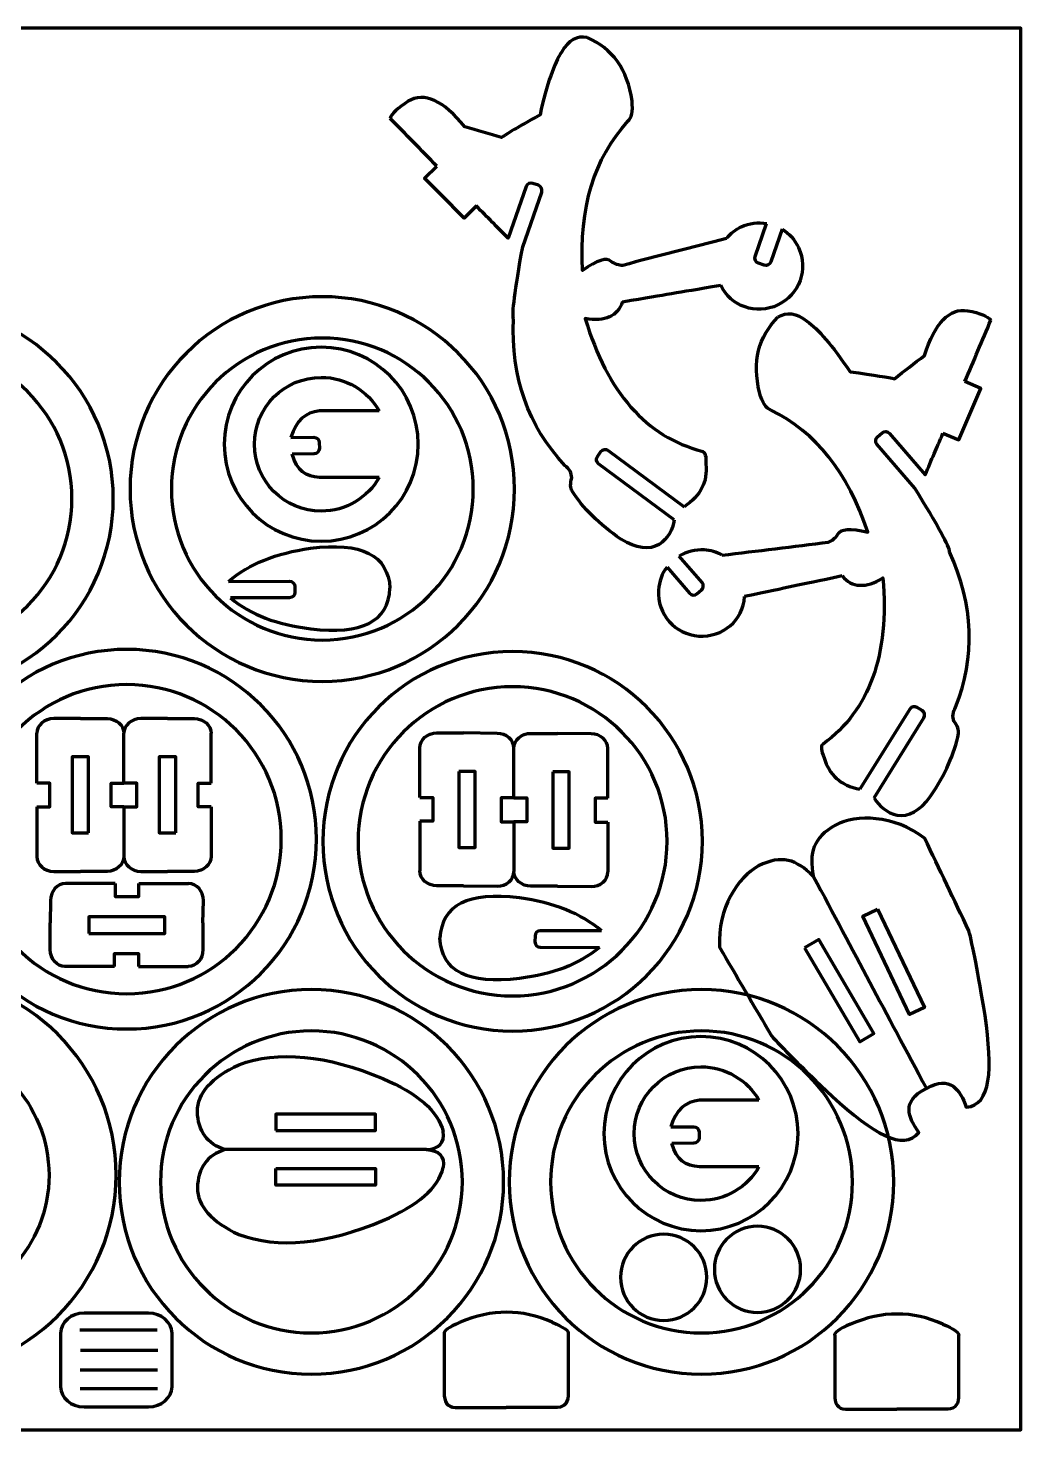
# Model space of a CAD drawing. Header units: inches. Extents: x -305 to 305, y -229 to 267.
# Drawn here: x -46.1 to 304.8, y -228.6 to 266.7 of the extents above; entities that cross this region are included whole.
import ezdxf

# ---------------------------------------------------------------- set-up
doc = ezdxf.new("R2010")
doc.units = ezdxf.units.IN
doc.header["$MEASUREMENT"] = 0
doc.layers.add('Layer 1', color=1, linetype='Continuous')

msp = doc.modelspace()

# ---------------------------------------------------------------- linework, layer by layer
at = {"lineweight": 70}
msp.add_lwpolyline([(-304.8, -228.6), (304.8, -228.6), (304.8, 266.7), (-304.8, 266.7), (-304.8, -228.6)], close=True, dxfattribs=at)
at = {"layer": 'Layer 1', "lineweight": 70}
for points in [[(151.5, 263.31), (147.89, 264.1), (144.89, 262.41), (142.49, 258.26)], [(98.36, 217.94), (92.93, 223.45), (87.3, 229.25), (81.87, 234.76)], [(163.97, 170), (181.15, 172.9), (181.55, 172.97), (198.73, 175.86)], [(218.93, 164.5), (222, 166.55), (225.41, 166.09), (229.16, 163.1)], [(285.01, 141.8), (288.04, 148.92), (291.15, 156.38), (294.18, 163.5)], [(241.59, 73.13), (224.54, 69.51), (224.15, 69.43), (207.11, 65.81)], [(-43.01, -0.03), (-43.01, 5.82), (-43.01, 11.67), (-43.01, 17.52)], [(-12.22, -0.03), (-12.22, 5.82), (-12.22, 11.67), (-12.22, 17.52)], [(18.57, -0.03), (18.57, 5.82), (18.57, 11.67), (18.57, 17.52)], [(92.4, -13.56), (92.4, -19.41), (92.4, -25.26), (92.4, -31.11)], [(125.63, -13.7), (125.63, -19.55), (125.63, -25.4), (125.63, -31.25)], [(158.85, -13.85), (158.85, -19.69), (158.85, -25.54), (158.85, -31.39)], [(-6.93, -35.58), (-1.08, -35.58), (4.76, -35.58), (10.61, -35.58)], [(-7.07, -64.87), (-1.22, -64.87), (4.62, -64.87), (10.47, -64.87)], [(94.66, -129.55), (99.17, -129.31), (101.17, -127.19), (100.65, -123.18)], [(94.66, -129.55), (99.17, -129.79), (101.17, -131.92), (100.65, -135.92)], [(139.17, -190.56), (128.55, -185.82), (117.7, -185.82), (106.62, -190.56)], [(277.15, -191.2), (266.54, -186.45), (255.69, -186.45), (244.6, -191.2)], [(106.62, -190.56), (102.5, -192.31), (100.63, -193.68), (101, -194.68)], [(139.17, -190.56), (143.29, -192.31), (145.16, -193.68), (144.78, -194.68)], [(244.6, -191.2), (240.48, -192.94), (238.61, -194.32), (238.99, -195.32)], [(277.15, -191.2), (281.27, -192.94), (283.14, -194.32), (282.77, -195.32)], [(-0.46, -193.4), (-0.46, -193.4), (-27.79, -193.4), (-27.79, -193.4)], [(101, -194.68), (101, -194.68), (101, -215.28), (101, -215.28)], [(144.78, -194.68), (144.78, -194.68), (144.78, -215.28), (144.78, -215.28)], [(238.99, -195.32), (238.99, -195.32), (238.99, -215.91), (238.99, -215.91)], [(282.77, -195.32), (282.77, -195.32), (282.77, -215.91), (282.77, -215.91)], [(-0.27, -200.51), (-0.27, -200.51), (-27.6, -200.51), (-27.6, -200.51)], [(-0.36, -207.53), (-0.36, -207.53), (-27.7, -207.53), (-27.7, -207.53)], [(-0.36, -214.09), (-0.36, -214.09), (-27.7, -214.09), (-27.7, -214.09)], [(101, -215.28), (100.84, -218.74), (102.12, -220.51), (104.84, -220.61)], [(144.78, -215.28), (144.94, -218.74), (143.66, -220.51), (140.95, -220.61)], [(238.99, -215.91), (238.83, -219.37), (240.11, -221.15), (242.82, -221.25)], [(282.77, -215.91), (282.93, -219.37), (281.65, -221.15), (278.93, -221.25)], [(104.84, -220.61), (104.84, -220.61), (122.89, -220.61), (122.89, -220.61)], [(140.95, -220.61), (140.95, -220.61), (122.89, -220.61), (122.89, -220.61)], [(242.82, -221.25), (242.82, -221.25), (260.88, -221.25), (260.88, -221.25)], [(278.93, -221.25), (278.93, -221.25), (260.88, -221.25), (260.88, -221.25)]]:
    msp.add_open_spline(points, degree=3, dxfattribs=at)
for points, knots in [([(200.73, 192.39), (188.76, 189.26), (176, 186), (164.04, 182.86), (164.04, 182.86), (162.72, 182.79), (161.37, 183.26), (159.97, 184.26), (159.97, 184.26), (158.43, 185.77), (155.06, 184.71), (149.88, 181.07), (149.88, 181.07), (148.6, 203.04), (153.93, 220.61), (165.88, 233.77), (165.88, 233.77), (167.21, 234.84), (167.7, 237.24), (167.36, 240.98), (167.36, 240.98), (165.73, 252.07), (160.45, 259.52), (151.5, 263.31)], [0, 0, 0, 0, 0.166667, 0.166667, 0.166667, 0.166667, 0.333333, 0.333333, 0.333333, 0.333333, 0.5, 0.5, 0.5, 0.5, 0.666667, 0.666667, 0.666667, 0.666667, 0.833333, 0.833333, 0.833333, 0.833333, 1, 1, 1, 1]), ([(142.49, 258.26), (139.86, 254.4), (137.3, 247), (134.83, 236.05), (134.83, 236.05), (127.18, 231.77), (122.65, 229.09), (121.23, 228.01), (121.23, 228.01), (116.92, 229.26), (112.61, 230.51), (108.3, 231.76), (108.3, 231.76), (100.62, 241.15), (93.92, 244.18), (88.22, 240.84), (88.22, 240.84), (84.53, 238.49), (82.41, 236.46), (81.87, 234.76)], [0, 0, 0, 0, 0.2, 0.2, 0.2, 0.2, 0.4, 0.4, 0.4, 0.4, 0.6, 0.6, 0.6, 0.6, 0.8, 0.8, 0.8, 0.8, 1, 1, 1, 1]), ([(99.74, 207.89), (99.74, 207.89), (94.03, 213.65), (94.03, 213.65), (94.03, 213.65), (94.03, 213.65), (98.36, 217.94), (98.36, 217.94)], [0, 0, 0, 0, 0.5, 0.5, 0.5, 0.5, 1, 1, 1, 1]), ([(125.49, 163.94), (124.86, 165.59), (125.93, 174.07), (128.7, 189.37), (128.7, 189.37), (128.7, 189.37), (135.43, 208.76), (135.43, 208.76), (135.43, 208.76), (135.76, 209.73), (135.25, 210.8), (134.28, 211.13), (134.28, 211.13), (134.28, 211.13), (132.28, 211.83), (132.28, 211.83), (132.28, 211.83), (131.31, 212.16), (130.24, 211.64), (129.91, 210.67), (129.91, 210.67), (129.91, 210.67), (123.58, 192.42), (123.58, 192.42), (123.58, 192.42), (119.21, 196.86), (116.63, 199.47), (112.31, 203.83)], [0, 0, 0, 0, 0.142857, 0.142857, 0.142857, 0.142857, 0.285714, 0.285714, 0.285714, 0.285714, 0.428571, 0.428571, 0.428571, 0.428571, 0.571429, 0.571429, 0.571429, 0.571429, 0.714286, 0.714286, 0.714286, 0.714286, 0.857143, 0.857143, 0.857143, 0.857143, 1, 1, 1, 1]), ([(112.33, 203.84), (112.33, 203.84), (108, 199.55), (108, 199.55), (108, 199.55), (108, 199.55), (99.74, 207.89), (99.74, 207.89)], [0, 0, 0, 0, 0.5, 0.5, 0.5, 0.5, 1, 1, 1, 1]), ([(200.82, 192.51), (202.17, 194.13), (203.88, 195.49), (205.9, 196.44), (205.9, 196.44), (208.76, 197.78), (212.01, 198.13), (214.91, 197.68)], [0, 0, 0, 0, 0.5, 0.5, 0.5, 0.5, 1, 1, 1, 1]), ([(220.38, 195.62), (222.9, 194.12), (224.81, 192.03), (226.17, 189.12), (226.17, 189.12), (229.75, 181.51), (226.47, 172.43), (218.85, 168.85), (218.85, 168.85), (211.23, 165.28), (202.31, 168.25), (198.73, 175.86)], [0, 0, 0, 0, 0.333333, 0.333333, 0.333333, 0.333333, 0.666667, 0.666667, 0.666667, 0.666667, 1, 1, 1, 1]), ([(220.38, 195.62), (220.38, 195.62), (216.38, 184.09), (216.38, 184.09), (216.38, 184.09), (216.05, 183.12), (214.98, 182.6), (214.01, 182.94), (214.01, 182.94), (214.01, 182.94), (212.01, 183.63), (212.01, 183.63), (212.01, 183.63), (211.04, 183.97), (210.53, 185.04), (210.86, 186.01), (210.86, 186.01), (210.86, 186.01), (214.91, 197.68), (214.91, 197.68)], [0, 0, 0, 0, 0.2, 0.2, 0.2, 0.2, 0.4, 0.4, 0.4, 0.4, 0.6, 0.6, 0.6, 0.6, 0.8, 0.8, 0.8, 0.8, 1, 1, 1, 1]), ([(57.88, 171.77), (95.4, 171.77), (125.83, 141.34), (125.83, 103.82), (125.83, 103.82), (125.83, 66.31), (95.4, 35.88), (57.88, 35.88), (57.88, 35.88), (20.36, 35.88), (-10.06, 66.31), (-10.06, 103.82), (-10.06, 103.82), (-10.06, 141.34), (20.36, 171.77), (57.88, 171.77)], [0, 0, 0, 0, 0.25, 0.25, 0.25, 0.25, 0.5, 0.5, 0.5, 0.5, 0.75, 0.75, 0.75, 0.75, 1, 1, 1, 1]), ([(163.97, 170), (162.19, 164.83), (157.82, 162.84), (150.84, 164.05), (150.84, 164.05), (158.62, 137.92), (172.36, 122.31), (192.06, 117.22), (192.06, 117.22), (193.18, 116.89), (193.63, 115.34), (193.41, 112.58), (193.41, 112.58), (194.16, 106.4), (191.62, 101.4), (185.8, 97.59)], [0, 0, 0, 0, 0.25, 0.25, 0.25, 0.25, 0.5, 0.5, 0.5, 0.5, 0.75, 0.75, 0.75, 0.75, 1, 1, 1, 1]), ([(-83.92, 168.35), (-46.4, 168.35), (-15.98, 137.92), (-15.98, 100.41), (-15.98, 100.41), (-15.98, 62.89), (-46.4, 32.46), (-83.92, 32.46), (-83.92, 32.46), (-121.44, 32.46), (-151.87, 62.89), (-151.87, 100.41), (-151.87, 100.41), (-151.87, 137.92), (-121.44, 168.35), (-83.92, 168.35)], [0, 0, 0, 0, 0.25, 0.25, 0.25, 0.25, 0.5, 0.5, 0.5, 0.5, 0.75, 0.75, 0.75, 0.75, 1, 1, 1, 1]), ([(182.23, 92.96), (181.74, 89.28), (179.97, 86.39), (176.92, 84.27), (176.92, 84.27), (173.45, 82.12), (168.96, 82.73), (163.44, 86.11), (163.44, 86.11), (155.8, 91.38), (150.04, 97.05), (146.15, 103.12), (146.15, 103.12), (145.53, 104.14), (145.49, 105.7), (146.02, 107.81), (146.02, 107.81), (146.04, 109.44), (145.26, 110.9), (143.65, 112.18), (143.65, 112.18), (130.59, 126.05), (124.54, 143.31), (125.49, 163.94)], [0, 0, 0, 0, 0.166667, 0.166667, 0.166667, 0.166667, 0.333333, 0.333333, 0.333333, 0.333333, 0.5, 0.5, 0.5, 0.5, 0.666667, 0.666667, 0.666667, 0.666667, 0.833333, 0.833333, 0.833333, 0.833333, 1, 1, 1, 1]), ([(199.18, 80.46), (211.46, 81.93), (224.52, 83.58), (236.81, 85.06), (236.81, 85.06), (238.05, 85.48), (239.14, 86.41), (240.08, 87.85), (240.08, 87.85), (240.95, 89.83), (244.47, 90.08), (250.63, 88.59), (250.63, 88.59), (243.76, 109.5), (232.35, 123.88), (216.4, 131.74), (216.4, 131.74), (214.77, 132.25), (213.43, 134.3), (212.38, 137.9), (212.38, 137.9), (209.82, 148.81), (212, 157.68), (218.93, 164.5)], [0, 0, 0, 0, 0.166667, 0.166667, 0.166667, 0.166667, 0.333333, 0.333333, 0.333333, 0.333333, 0.5, 0.5, 0.5, 0.5, 0.666667, 0.666667, 0.666667, 0.666667, 0.833333, 0.833333, 0.833333, 0.833333, 1, 1, 1, 1]), ([(229.16, 163.1), (233.03, 160.48), (238.13, 154.53), (244.45, 145.26), (244.45, 145.26), (253.13, 144.08), (258.33, 143.25), (260.05, 142.77), (260.05, 142.77), (263.6, 145.52), (267.15, 148.26), (270.7, 151.01), (270.7, 151.01), (274.39, 162.56), (279.51, 167.84), (286.04, 166.83), (286.04, 166.83), (290.34, 166), (293.05, 164.89), (294.18, 163.5)], [0, 0, 0, 0, 0.2, 0.2, 0.2, 0.2, 0.4, 0.4, 0.4, 0.4, 0.6, 0.6, 0.6, 0.6, 0.8, 0.8, 0.8, 0.8, 1, 1, 1, 1]), ([(-83.92, 153.75), (-54.47, 153.75), (-30.58, 129.86), (-30.58, 100.41), (-30.58, 100.41), (-30.58, 70.95), (-54.47, 47.07), (-83.92, 47.07), (-83.92, 47.07), (-113.38, 47.07), (-137.26, 70.95), (-137.26, 100.41), (-137.26, 100.41), (-137.26, 129.86), (-113.38, 153.75), (-83.92, 153.75)], [0, 0, 0, 0, 0.25, 0.25, 0.25, 0.25, 0.5, 0.5, 0.5, 0.5, 0.75, 0.75, 0.75, 0.75, 1, 1, 1, 1]), ([(57.88, 157.16), (87.34, 157.16), (111.22, 133.28), (111.22, 103.82), (111.22, 103.82), (111.22, 74.37), (87.34, 50.48), (57.88, 50.48), (57.88, 50.48), (28.43, 50.48), (4.54, 74.37), (4.54, 103.82), (4.54, 103.82), (4.54, 133.28), (28.43, 157.16), (57.88, 157.16)], [0, 0, 0, 0, 0.25, 0.25, 0.25, 0.25, 0.5, 0.5, 0.5, 0.5, 0.75, 0.75, 0.75, 0.75, 1, 1, 1, 1]), ([(57.51, 153.95), (76.44, 153.95), (91.8, 138.59), (91.8, 119.66), (91.8, 119.66), (91.8, 100.72), (76.44, 85.37), (57.51, 85.37), (57.51, 85.37), (38.57, 85.37), (23.22, 100.72), (23.22, 119.66), (23.22, 119.66), (23.22, 138.59), (38.57, 153.95), (57.51, 153.95)], [0, 0, 0, 0, 0.25, 0.25, 0.25, 0.25, 0.5, 0.5, 0.5, 0.5, 0.75, 0.75, 0.75, 0.75, 1, 1, 1, 1]), ([(78, 107.9), (73.92, 100.81), (66.27, 96.03), (57.51, 96.03), (57.51, 96.03), (44.46, 96.03), (33.89, 106.61), (33.89, 119.66), (33.89, 119.66), (33.89, 132.7), (44.46, 143.28), (57.51, 143.28), (57.51, 143.28), (66.27, 143.28), (73.92, 138.5), (78, 131.41)], [0, 0, 0, 0, 0.25, 0.25, 0.25, 0.25, 0.5, 0.5, 0.5, 0.5, 0.75, 0.75, 0.75, 0.75, 1, 1, 1, 1]), ([(287.42, 131.94), (287.42, 131.94), (290.62, 139.4), (290.62, 139.4), (290.62, 139.4), (290.62, 139.4), (285.01, 141.8), (285.01, 141.8)], [0, 0, 0, 0, 0.5, 0.5, 0.5, 0.5, 1, 1, 1, 1]), ([(78, 131.41), (70.98, 131.41), (63.96, 131.41), (56.95, 131.41), (56.95, 131.41), (51.99, 131.03), (48.66, 128.06), (46.82, 122.03)], [0, 0, 0, 0, 0.5, 0.5, 0.5, 0.5, 1, 1, 1, 1]), ([(277.2, 123.56), (277.2, 123.56), (282.8, 121.16), (282.8, 121.16), (282.8, 121.16), (282.8, 121.16), (287.42, 131.94), (287.42, 131.94)], [0, 0, 0, 0, 0.5, 0.5, 0.5, 0.5, 1, 1, 1, 1]), ([(279.6, 81.61), (279.59, 83.38), (275.48, 90.87), (267.28, 104.09), (267.28, 104.09), (267.28, 104.09), (253.91, 119.65), (253.91, 119.65), (253.91, 119.65), (253.24, 120.43), (253.33, 121.62), (254.11, 122.28), (254.11, 122.28), (254.11, 122.28), (255.71, 123.66), (255.71, 123.66), (255.71, 123.66), (256.49, 124.33), (257.67, 124.24), (258.34, 123.46), (258.34, 123.46), (258.34, 123.46), (270.93, 108.81), (270.93, 108.81), (270.93, 108.81), (273.36, 114.54), (274.81, 117.91), (277.22, 123.55)], [0, 0, 0, 0, 0.142857, 0.142857, 0.142857, 0.142857, 0.285714, 0.285714, 0.285714, 0.285714, 0.428571, 0.428571, 0.428571, 0.428571, 0.571429, 0.571429, 0.571429, 0.571429, 0.714286, 0.714286, 0.714286, 0.714286, 0.857143, 0.857143, 0.857143, 0.857143, 1, 1, 1, 1]), ([(46.82, 122.03), (46.82, 122.03), (54.94, 122.1), (54.94, 122.1), (54.94, 122.1), (55.97, 122.11), (56.82, 121.28), (56.83, 120.25), (56.83, 120.25), (56.83, 120.25), (56.85, 118.14), (56.85, 118.14), (56.85, 118.14), (56.86, 117.12), (56.02, 116.27), (55, 116.26), (55, 116.26), (55, 116.26), (47.19, 116.19), (47.19, 116.19)], [0, 0, 0, 0, 0.2, 0.2, 0.2, 0.2, 0.4, 0.4, 0.4, 0.4, 0.6, 0.6, 0.6, 0.6, 0.8, 0.8, 0.8, 0.8, 1, 1, 1, 1]), ([(78, 107.9), (70.98, 107.9), (63.96, 107.9), (56.95, 107.9), (56.95, 107.9), (51.99, 108.28), (49.03, 110.16), (47.19, 116.19)], [0, 0, 0, 0, 0.5, 0.5, 0.5, 0.5, 1, 1, 1, 1]), ([(182.23, 92.96), (182.23, 92.96), (155.5, 112.73), (155.5, 112.73), (155.5, 112.73), (154.67, 113.34), (154.49, 114.52), (155.1, 115.34), (155.1, 115.34), (155.1, 115.34), (156.36, 117.04), (156.36, 117.04), (156.36, 117.04), (156.97, 117.87), (158.14, 118.04), (158.97, 117.43), (158.97, 117.43), (158.97, 117.43), (185.8, 97.59), (185.8, 97.59)], [0, 0, 0, 0, 0.2, 0.2, 0.2, 0.2, 0.4, 0.4, 0.4, 0.4, 0.6, 0.6, 0.6, 0.6, 0.8, 0.8, 0.8, 0.8, 1, 1, 1, 1]), ([(24.71, 71.18), (31.99, 77.33), (41.65, 81.23), (53.69, 82.89), (53.69, 82.89), (71.77, 85.2), (81.15, 80.49), (81.81, 68.76)], [0, 0, 0, 0, 0.5, 0.5, 0.5, 0.5, 1, 1, 1, 1]), ([(179.71, 76.24), (179.71, 76.24), (187.66, 66.99), (187.66, 66.99), (187.66, 66.99), (188.33, 66.21), (189.52, 66.11), (190.29, 66.78), (190.29, 66.78), (190.29, 66.78), (191.9, 68.16), (191.9, 68.16), (191.9, 68.16), (192.68, 68.83), (192.76, 70.01), (192.09, 70.79), (192.09, 70.79), (192.09, 70.79), (184.05, 80.16), (184.05, 80.16)], [0, 0, 0, 0, 0.2, 0.2, 0.2, 0.2, 0.4, 0.4, 0.4, 0.4, 0.6, 0.6, 0.6, 0.6, 0.8, 0.8, 0.8, 0.8, 1, 1, 1, 1]), ([(199.05, 80.53), (197.2, 81.54), (195.11, 82.18), (192.88, 82.32), (192.88, 82.32), (189.73, 82.52), (186.58, 81.65), (184.05, 80.16)], [0, 0, 0, 0, 0.5, 0.5, 0.5, 0.5, 1, 1, 1, 1]), ([(252.89, -5.24), (254.7, -8.48), (257.41, -10.53), (261.02, -11.38), (261.02, -11.38), (265.04, -12.1), (268.99, -9.88), (272.88, -4.72), (272.88, -4.72), (278.06, 2.99), (281.34, 10.38), (282.72, 17.45), (282.72, 17.45), (282.92, 18.63), (282.39, 20.1), (281.12, 21.87), (281.12, 21.87), (280.5, 23.37), (280.7, 25.02), (281.72, 26.8), (281.72, 26.8), (288.78, 44.5), (288.07, 62.77), (279.6, 81.61)], [0, 0, 0, 0, 0.166667, 0.166667, 0.166667, 0.166667, 0.333333, 0.333333, 0.333333, 0.333333, 0.5, 0.5, 0.5, 0.5, 0.666667, 0.666667, 0.666667, 0.666667, 0.833333, 0.833333, 0.833333, 0.833333, 1, 1, 1, 1]), ([(179.71, 76.24), (177.92, 73.93), (176.91, 71.27), (176.71, 68.07), (176.71, 68.07), (176.18, 59.67), (182.56, 52.43), (190.96, 51.9), (190.96, 51.9), (199.36, 51.37), (206.58, 57.42), (207.11, 65.81)], [0, 0, 0, 0, 0.333333, 0.333333, 0.333333, 0.333333, 0.666667, 0.666667, 0.666667, 0.666667, 1, 1, 1, 1]), ([(24.71, 71.18), (24.71, 71.18), (46.33, 71.28), (46.33, 71.28), (46.33, 71.28), (47.36, 71.28), (48.2, 70.45), (48.21, 69.42), (48.21, 69.42), (48.21, 69.42), (48.22, 67.31), (48.22, 67.31), (48.22, 67.31), (48.22, 66.28), (47.38, 65.44), (46.35, 65.44), (46.35, 65.44), (46.35, 65.44), (25.48, 65.34), (25.48, 65.34)], [0, 0, 0, 0, 0.2, 0.2, 0.2, 0.2, 0.4, 0.4, 0.4, 0.4, 0.6, 0.6, 0.6, 0.6, 0.8, 0.8, 0.8, 0.8, 1, 1, 1, 1]), ([(241.59, 73.13), (245.14, 68.96), (249.94, 68.72), (255.99, 72.41), (255.99, 72.41), (258.34, 45.25), (251.29, 25.68), (234.84, 13.72), (234.84, 13.72), (233.92, 12.99), (234.07, 11.39), (235.29, 8.91), (235.29, 8.91), (236.86, 2.88), (241.05, -0.84), (247.88, -2.25)], [0, 0, 0, 0, 0.25, 0.25, 0.25, 0.25, 0.5, 0.5, 0.5, 0.5, 0.75, 0.75, 0.75, 0.75, 1, 1, 1, 1]), ([(25.48, 65.34), (32.8, 59.24), (41.73, 56.02), (53.78, 54.44), (53.78, 54.44), (71.88, 52.25), (81.23, 57.02), (81.81, 68.76)], [0, 0, 0, 0, 0.5, 0.5, 0.5, 0.5, 1, 1, 1, 1]), ([(-11.21, 47.18), (25.81, 47.18), (55.84, 17.15), (55.84, -19.88), (55.84, -19.88), (55.84, -56.91), (25.81, -86.94), (-11.21, -86.94), (-11.21, -86.94), (-48.24, -86.94), (-78.27, -56.91), (-78.27, -19.88), (-78.27, -19.88), (-78.27, 17.15), (-48.24, 47.18), (-11.21, 47.18)], [0, 0, 0, 0, 0.25, 0.25, 0.25, 0.25, 0.5, 0.5, 0.5, 0.5, 0.75, 0.75, 0.75, 0.75, 1, 1, 1, 1]), ([(125.14, 46.43), (162.17, 46.43), (192.2, 16.4), (192.2, -20.63), (192.2, -20.63), (192.2, -57.66), (162.17, -87.68), (125.14, -87.68), (125.14, -87.68), (88.11, -87.68), (58.08, -57.66), (58.08, -20.63), (58.08, -20.63), (58.08, 16.4), (88.11, 46.43), (125.14, 46.43)], [0, 0, 0, 0, 0.25, 0.25, 0.25, 0.25, 0.5, 0.5, 0.5, 0.5, 0.75, 0.75, 0.75, 0.75, 1, 1, 1, 1]), ([(-11.21, 34.73), (18.94, 34.73), (43.4, 10.28), (43.4, -19.88), (43.4, -19.88), (43.4, -50.03), (18.94, -74.49), (-11.21, -74.49), (-11.21, -74.49), (-41.37, -74.49), (-65.82, -50.03), (-65.82, -19.88), (-65.82, -19.88), (-65.82, 10.28), (-41.37, 34.73), (-11.21, 34.73)], [0, 0, 0, 0, 0.25, 0.25, 0.25, 0.25, 0.5, 0.5, 0.5, 0.5, 0.75, 0.75, 0.75, 0.75, 1, 1, 1, 1]), ([(125.14, 33.98), (155.29, 33.98), (179.75, 9.53), (179.75, -20.63), (179.75, -20.63), (179.75, -50.78), (155.29, -75.24), (125.14, -75.24), (125.14, -75.24), (94.98, -75.24), (70.53, -50.78), (70.53, -20.63), (70.53, -20.63), (70.53, 9.53), (94.98, 33.98), (125.14, 33.98)], [0, 0, 0, 0, 0.25, 0.25, 0.25, 0.25, 0.5, 0.5, 0.5, 0.5, 0.75, 0.75, 0.75, 0.75, 1, 1, 1, 1]), ([(252.89, -5.24), (252.89, -5.24), (270.5, 22.97), (270.5, 22.97), (270.5, 22.97), (271.04, 23.84), (270.78, 25), (269.91, 25.54), (269.91, 25.54), (269.91, 25.54), (268.11, 26.66), (268.11, 26.66), (268.11, 26.66), (267.24, 27.2), (266.09, 26.93), (265.54, 26.06), (265.54, 26.06), (265.54, 26.06), (247.88, -2.25), (247.88, -2.25)], [0, 0, 0, 0, 0.2, 0.2, 0.2, 0.2, 0.4, 0.4, 0.4, 0.4, 0.6, 0.6, 0.6, 0.6, 0.8, 0.8, 0.8, 0.8, 1, 1, 1, 1]), ([(-27.61, 22.76), (-27.61, 22.76), (-37.03, 22.76), (-37.03, 22.76), (-37.03, 22.76), (-40.32, 22.76), (-43.01, 20.4), (-43.01, 17.52)], [0, 0, 0, 0, 0.5, 0.5, 0.5, 0.5, 1, 1, 1, 1]), ([(-27.61, 22.76), (-27.61, 22.76), (-18.19, 22.76), (-18.19, 22.76), (-18.19, 22.76), (-14.91, 22.76), (-12.22, 20.4), (-12.22, 17.52)], [0, 0, 0, 0, 0.5, 0.5, 0.5, 0.5, 1, 1, 1, 1]), ([(3.18, 22.76), (3.18, 22.76), (-6.24, 22.76), (-6.24, 22.76), (-6.24, 22.76), (-9.53, 22.76), (-12.22, 20.4), (-12.22, 17.52)], [0, 0, 0, 0, 0.5, 0.5, 0.5, 0.5, 1, 1, 1, 1]), ([(3.18, 22.76), (3.18, 22.76), (12.6, 22.76), (12.6, 22.76), (12.6, 22.76), (15.88, 22.76), (18.57, 20.4), (18.57, 17.52)], [0, 0, 0, 0, 0.5, 0.5, 0.5, 0.5, 1, 1, 1, 1]), ([(92.4, -5.14), (92.4, -5.14), (92.4, 12.41), (92.4, 12.41), (92.4, 12.41), (92.4, 15.29), (95.09, 17.65), (98.38, 17.65), (98.38, 17.65), (98.38, 17.65), (107.8, 17.65), (107.8, 17.65)], [0, 0, 0, 0, 0.333333, 0.333333, 0.333333, 0.333333, 0.666667, 0.666667, 0.666667, 0.666667, 1, 1, 1, 1]), ([(125.63, 12.26), (125.63, 15.15), (122.94, 17.47), (119.65, 17.51), (119.65, 17.51), (119.65, 17.51), (107.8, 17.65), (107.8, 17.65)], [0, 0, 0, 0, 0.5, 0.5, 0.5, 0.5, 1, 1, 1, 1]), ([(125.63, -5.28), (125.63, -5.28), (125.63, 12.26), (125.63, 12.26), (125.63, 12.26), (125.63, 15.15), (128.32, 17.51), (131.61, 17.51), (131.61, 17.51), (131.61, 17.51), (141.02, 17.51), (141.02, 17.51)], [0, 0, 0, 0, 0.333333, 0.333333, 0.333333, 0.333333, 0.666667, 0.666667, 0.666667, 0.666667, 1, 1, 1, 1]), ([(158.85, -5.42), (158.85, -5.42), (158.85, 12.12), (158.85, 12.12), (158.85, 12.12), (158.85, 15.01), (156.16, 17.33), (152.88, 17.37), (152.88, 17.37), (152.88, 17.37), (141.02, 17.51), (141.02, 17.51)], [0, 0, 0, 0, 0.333333, 0.333333, 0.333333, 0.333333, 0.666667, 0.666667, 0.666667, 0.666667, 1, 1, 1, 1]), ([(-24.69, -17.68), (-24.69, -17.68), (-30.53, -17.68), (-30.53, -17.68), (-30.53, -17.68), (-30.53, -17.68), (-30.53, 9.2), (-30.53, 9.2), (-30.53, 9.2), (-30.53, 9.2), (-24.69, 9.2), (-24.69, 9.2), (-24.69, 9.2), (-24.69, 9.2), (-24.69, -17.68), (-24.69, -17.68)], [0, 0, 0, 0, 0.25, 0.25, 0.25, 0.25, 0.5, 0.5, 0.5, 0.5, 0.75, 0.75, 0.75, 0.75, 1, 1, 1, 1]), ([(6.1, -17.68), (6.1, -17.68), (0.26, -17.68), (0.26, -17.68), (0.26, -17.68), (0.26, -17.68), (0.26, 9.2), (0.26, 9.2), (0.26, 9.2), (0.26, 9.2), (6.1, 9.2), (6.1, 9.2), (6.1, 9.2), (6.1, 9.2), (6.1, -17.68), (6.1, -17.68)], [0, 0, 0, 0, 0.25, 0.25, 0.25, 0.25, 0.5, 0.5, 0.5, 0.5, 0.75, 0.75, 0.75, 0.75, 1, 1, 1, 1]), ([(106.1, 4.01), (106.1, 4.01), (111.94, 4.01), (111.94, 4.01), (111.94, 4.01), (111.94, 4.01), (111.94, -22.86), (111.94, -22.86), (111.94, -22.86), (111.94, -22.86), (106.1, -22.86), (106.1, -22.86), (106.1, -22.86), (106.1, -22.86), (106.1, 4.01), (106.1, 4.01)], [0, 0, 0, 0, 0.25, 0.25, 0.25, 0.25, 0.5, 0.5, 0.5, 0.5, 0.75, 0.75, 0.75, 0.75, 1, 1, 1, 1]), ([(139.32, 3.87), (139.32, 3.87), (145.16, 3.87), (145.16, 3.87), (145.16, 3.87), (145.16, 3.87), (145.16, -23), (145.16, -23), (145.16, -23), (145.16, -23), (139.32, -23), (139.32, -23), (139.32, -23), (139.32, -23), (139.32, 3.87), (139.32, 3.87)], [0, 0, 0, 0, 0.25, 0.25, 0.25, 0.25, 0.5, 0.5, 0.5, 0.5, 0.75, 0.75, 0.75, 0.75, 1, 1, 1, 1]), ([(-43.01, -8.45), (-43.01, -8.45), (-38.45, -8.45), (-38.45, -8.45), (-38.45, -8.45), (-38.45, -8.45), (-38.45, -0.03), (-38.45, -0.03), (-38.45, -0.03), (-38.45, -0.03), (-43.01, -0.03), (-43.01, -0.03)], [0, 0, 0, 0, 0.333333, 0.333333, 0.333333, 0.333333, 0.666667, 0.666667, 0.666667, 0.666667, 1, 1, 1, 1]), ([(-12.22, -8.45), (-12.22, -8.45), (-16.77, -8.45), (-16.77, -8.45), (-16.77, -8.45), (-16.77, -8.45), (-16.77, -0.03), (-16.77, -0.03), (-16.77, -0.03), (-16.77, -0.03), (-12.22, -0.03), (-12.22, -0.03)], [0, 0, 0, 0, 0.333333, 0.333333, 0.333333, 0.333333, 0.666667, 0.666667, 0.666667, 0.666667, 1, 1, 1, 1]), ([(-12.22, -8.45), (-12.22, -8.45), (-7.66, -8.45), (-7.66, -8.45), (-7.66, -8.45), (-7.66, -8.45), (-7.66, -0.03), (-7.66, -0.03), (-7.66, -0.03), (-7.66, -0.03), (-12.22, -0.03), (-12.22, -0.03)], [0, 0, 0, 0, 0.333333, 0.333333, 0.333333, 0.333333, 0.666667, 0.666667, 0.666667, 0.666667, 1, 1, 1, 1]), ([(18.57, -8.45), (18.57, -8.45), (14.02, -8.45), (14.02, -8.45), (14.02, -8.45), (14.02, -8.45), (14.02, -0.03), (14.02, -0.03), (14.02, -0.03), (14.02, -0.03), (18.57, -0.03), (18.57, -0.03)], [0, 0, 0, 0, 0.333333, 0.333333, 0.333333, 0.333333, 0.666667, 0.666667, 0.666667, 0.666667, 1, 1, 1, 1]), ([(-43.01, -8.45), (-43.01, -8.45), (-43.01, -26), (-43.01, -26), (-43.01, -26), (-43.01, -28.88), (-40.32, -31.24), (-37.03, -31.24), (-37.03, -31.24), (-37.03, -31.24), (-27.61, -31.24), (-27.61, -31.24)], [0, 0, 0, 0, 0.333333, 0.333333, 0.333333, 0.333333, 0.666667, 0.666667, 0.666667, 0.666667, 1, 1, 1, 1]), ([(-12.22, -8.45), (-12.22, -8.45), (-12.22, -26), (-12.22, -26), (-12.22, -26), (-12.22, -28.88), (-9.53, -31.24), (-6.24, -31.24), (-6.24, -31.24), (-6.24, -31.24), (3.18, -31.24), (3.18, -31.24)], [0, 0, 0, 0, 0.333333, 0.333333, 0.333333, 0.333333, 0.666667, 0.666667, 0.666667, 0.666667, 1, 1, 1, 1]), ([(18.57, -8.45), (18.57, -8.45), (18.57, -26), (18.57, -26), (18.57, -26), (18.57, -28.88), (15.88, -31.24), (12.6, -31.24), (12.6, -31.24), (12.6, -31.24), (3.18, -31.24), (3.18, -31.24)], [0, 0, 0, 0, 0.333333, 0.333333, 0.333333, 0.333333, 0.666667, 0.666667, 0.666667, 0.666667, 1, 1, 1, 1]), ([(92.4, -5.14), (92.4, -5.14), (96.96, -5.14), (96.96, -5.14), (96.96, -5.14), (96.96, -5.14), (96.96, -13.56), (96.96, -13.56), (96.96, -13.56), (96.96, -13.56), (92.4, -13.56), (92.4, -13.56)], [0, 0, 0, 0, 0.333333, 0.333333, 0.333333, 0.333333, 0.666667, 0.666667, 0.666667, 0.666667, 1, 1, 1, 1]), ([(125.63, -5.28), (125.63, -5.28), (121.07, -5.28), (121.07, -5.28), (121.07, -5.28), (121.07, -5.28), (121.07, -13.7), (121.07, -13.7), (121.07, -13.7), (121.07, -13.7), (125.63, -13.7), (125.63, -13.7)], [0, 0, 0, 0, 0.333333, 0.333333, 0.333333, 0.333333, 0.666667, 0.666667, 0.666667, 0.666667, 1, 1, 1, 1]), ([(125.63, -5.28), (125.63, -5.28), (130.18, -5.28), (130.18, -5.28), (130.18, -5.28), (130.18, -5.28), (130.18, -13.7), (130.18, -13.7), (130.18, -13.7), (130.18, -13.7), (125.63, -13.7), (125.63, -13.7)], [0, 0, 0, 0, 0.333333, 0.333333, 0.333333, 0.333333, 0.666667, 0.666667, 0.666667, 0.666667, 1, 1, 1, 1]), ([(158.85, -5.42), (158.85, -5.42), (154.3, -5.42), (154.3, -5.42), (154.3, -5.42), (154.3, -5.42), (154.3, -13.85), (154.3, -13.85), (154.3, -13.85), (154.3, -13.85), (158.85, -13.85), (158.85, -13.85)], [0, 0, 0, 0, 0.333333, 0.333333, 0.333333, 0.333333, 0.666667, 0.666667, 0.666667, 0.666667, 1, 1, 1, 1]), ([(292.1, -82.13), (294.8, -101.38), (294.34, -113.86), (285.47, -114.57), (285.47, -114.57), (283.29, -108.54), (279.87, -103.06), (271.38, -107.98), (271.38, -107.98), (256.79, -80.61), (246.01, -60.33), (231.42, -32.96), (231.42, -32.96), (229.88, -24.53), (231.29, -19.5), (239.2, -14.91), (239.2, -14.91), (246.77, -11.06), (259.66, -11.19), (270.76, -19.52), (270.76, -19.52), (275.97, -30.43), (281.19, -41.35), (286.41, -52.26), (286.41, -52.26), (287.7, -57.1), (289.6, -67.06), (292.1, -82.13)], [0, 0, 0, 0, 0.142857, 0.142857, 0.142857, 0.142857, 0.285714, 0.285714, 0.285714, 0.285714, 0.428571, 0.428571, 0.428571, 0.428571, 0.571429, 0.571429, 0.571429, 0.571429, 0.714286, 0.714286, 0.714286, 0.714286, 0.857143, 0.857143, 0.857143, 0.857143, 1, 1, 1, 1]), ([(-12.22, -26), (-12.22, -28.88), (-14.91, -31.24), (-18.19, -31.24), (-18.19, -31.24), (-18.19, -31.24), (-27.61, -31.24), (-27.61, -31.24)], [0, 0, 0, 0, 0.5, 0.5, 0.5, 0.5, 1, 1, 1, 1]), ([(231.42, -32.96), (225.29, -26.97), (220.34, -25.31), (212.1, -29.3), (212.1, -29.3), (204.68, -33.41), (197.56, -44.16), (198.24, -58.02), (198.24, -58.02), (204.37, -68.45), (210.49, -78.89), (216.61, -89.32), (216.61, -89.32), (219.89, -93.11), (227.07, -100.26), (238.16, -110.77), (238.16, -110.77), (252.59, -123.79), (263.19, -130.4), (268.74, -123.45), (268.74, -123.45), (264.97, -118.27), (262.35, -112.36), (271.18, -108.08)], [0, 0, 0, 0, 0.166667, 0.166667, 0.166667, 0.166667, 0.333333, 0.333333, 0.333333, 0.333333, 0.5, 0.5, 0.5, 0.5, 0.666667, 0.666667, 0.666667, 0.666667, 0.833333, 0.833333, 0.833333, 0.833333, 1, 1, 1, 1]), ([(107.8, -36.35), (107.8, -36.35), (98.38, -36.35), (98.38, -36.35), (98.38, -36.35), (95.09, -36.35), (92.4, -33.99), (92.4, -31.11)], [0, 0, 0, 0, 0.5, 0.5, 0.5, 0.5, 1, 1, 1, 1]), ([(107.8, -36.35), (107.8, -36.35), (119.65, -36.49), (119.65, -36.49), (119.65, -36.49), (122.94, -36.53), (125.63, -34.13), (125.63, -31.25)], [0, 0, 0, 0, 0.5, 0.5, 0.5, 0.5, 1, 1, 1, 1]), ([(141.02, -36.49), (141.02, -36.49), (131.61, -36.49), (131.61, -36.49), (131.61, -36.49), (128.32, -36.49), (125.63, -34.13), (125.63, -31.25)], [0, 0, 0, 0, 0.5, 0.5, 0.5, 0.5, 1, 1, 1, 1]), ([(141.02, -36.49), (141.02, -36.49), (152.88, -36.63), (152.88, -36.63), (152.88, -36.63), (156.16, -36.67), (158.85, -34.27), (158.85, -31.39)], [0, 0, 0, 0, 0.5, 0.5, 0.5, 0.5, 1, 1, 1, 1]), ([(-15.36, -35.58), (-15.36, -35.58), (-32.9, -35.58), (-32.9, -35.58), (-32.9, -35.58), (-35.78, -35.58), (-38.09, -38.27), (-38.14, -41.56), (-38.14, -41.56), (-38.14, -41.56), (-38.28, -49.48), (-38.28, -49.48)], [0, 0, 0, 0, 0.333333, 0.333333, 0.333333, 0.333333, 0.666667, 0.666667, 0.666667, 0.666667, 1, 1, 1, 1]), ([(-15.36, -35.58), (-15.36, -35.58), (-15.36, -40.14), (-15.36, -40.14), (-15.36, -40.14), (-15.36, -40.14), (-6.93, -40.14), (-6.93, -40.14), (-6.93, -40.14), (-6.93, -40.14), (-6.93, -35.58), (-6.93, -35.58)], [0, 0, 0, 0, 0.333333, 0.333333, 0.333333, 0.333333, 0.666667, 0.666667, 0.666667, 0.666667, 1, 1, 1, 1]), ([(15.71, -49.48), (15.71, -49.48), (15.85, -41.56), (15.85, -41.56), (15.85, -41.56), (15.91, -38.27), (13.5, -35.58), (10.61, -35.58)], [0, 0, 0, 0, 0.5, 0.5, 0.5, 0.5, 1, 1, 1, 1]), ([(156.55, -52.25), (149.25, -46.12), (139.58, -42.25), (127.53, -40.63), (127.53, -40.63), (109.44, -38.38), (100.08, -43.13), (99.45, -54.86)], [0, 0, 0, 0, 0.5, 0.5, 0.5, 0.5, 1, 1, 1, 1]), ([(254.13, -44.55), (254.13, -44.55), (248.86, -47.07), (248.86, -47.07), (248.86, -47.07), (248.86, -47.07), (265.46, -81.83), (265.46, -81.83), (265.46, -81.83), (265.46, -81.83), (270.73, -79.31), (270.73, -79.31), (270.73, -79.31), (270.73, -79.31), (254.13, -44.55), (254.13, -44.55)], [0, 0, 0, 0, 0.25, 0.25, 0.25, 0.25, 0.5, 0.5, 0.5, 0.5, 0.75, 0.75, 0.75, 0.75, 1, 1, 1, 1]), ([(-15.5, -64.87), (-15.5, -64.87), (-33.04, -64.87), (-33.04, -64.87), (-33.04, -64.87), (-35.93, -64.87), (-38.28, -62.18), (-38.28, -58.89), (-38.28, -58.89), (-38.28, -58.89), (-38.28, -49.48), (-38.28, -49.48)], [0, 0, 0, 0, 0.333333, 0.333333, 0.333333, 0.333333, 0.666667, 0.666667, 0.666667, 0.666667, 1, 1, 1, 1]), ([(-24.65, -53.15), (-24.65, -53.15), (-24.65, -47.3), (-24.65, -47.3), (-24.65, -47.3), (-24.65, -47.3), (2.22, -47.3), (2.22, -47.3), (2.22, -47.3), (2.22, -47.3), (2.22, -53.15), (2.22, -53.15), (2.22, -53.15), (2.22, -53.15), (-24.65, -53.15), (-24.65, -53.15)], [0, 0, 0, 0, 0.25, 0.25, 0.25, 0.25, 0.5, 0.5, 0.5, 0.5, 0.75, 0.75, 0.75, 0.75, 1, 1, 1, 1]), ([(15.71, -49.48), (15.71, -49.48), (15.71, -58.89), (15.71, -58.89), (15.71, -58.89), (15.71, -62.18), (13.35, -64.87), (10.47, -64.87)], [0, 0, 0, 0, 0.5, 0.5, 0.5, 0.5, 1, 1, 1, 1]), ([(156.55, -52.25), (156.55, -52.25), (134.93, -52.22), (134.93, -52.22), (134.93, -52.22), (133.9, -52.22), (133.06, -53.06), (133.06, -54.08), (133.06, -54.08), (133.06, -54.08), (133.05, -56.2), (133.05, -56.2), (133.05, -56.2), (133.05, -57.22), (133.89, -58.06), (134.92, -58.06), (134.92, -58.06), (134.92, -58.06), (155.8, -58.09), (155.8, -58.09)], [0, 0, 0, 0, 0.2, 0.2, 0.2, 0.2, 0.4, 0.4, 0.4, 0.4, 0.6, 0.6, 0.6, 0.6, 0.8, 0.8, 0.8, 0.8, 1, 1, 1, 1]), ([(155.8, -58.09), (148.49, -64.21), (139.58, -67.47), (127.53, -69.09), (127.53, -69.09), (109.44, -71.33), (100.08, -66.59), (99.45, -54.86)], [0, 0, 0, 0, 0.5, 0.5, 0.5, 0.5, 1, 1, 1, 1]), ([(228.29, -58.27), (228.29, -58.27), (233.33, -55.31), (233.33, -55.31), (233.33, -55.31), (233.33, -55.31), (252.83, -88.53), (252.83, -88.53), (252.83, -88.53), (252.83, -88.53), (247.8, -91.49), (247.8, -91.49), (247.8, -91.49), (247.8, -91.49), (228.29, -58.27), (228.29, -58.27)], [0, 0, 0, 0, 0.25, 0.25, 0.25, 0.25, 0.5, 0.5, 0.5, 0.5, 0.75, 0.75, 0.75, 0.75, 1, 1, 1, 1]), ([(-15.5, -64.87), (-15.5, -64.87), (-15.5, -60.31), (-15.5, -60.31), (-15.5, -60.31), (-15.5, -60.31), (-7.07, -60.31), (-7.07, -60.31), (-7.07, -60.31), (-7.07, -60.31), (-7.07, -64.87), (-7.07, -64.87)], [0, 0, 0, 0, 0.333333, 0.333333, 0.333333, 0.333333, 0.666667, 0.666667, 0.666667, 0.666667, 1, 1, 1, 1]), ([(-155.69, -138.54), (-155.69, -99.69), (-124.18, -68.18), (-85.33, -68.18), (-85.33, -68.18), (-46.48, -68.18), (-14.98, -99.69), (-14.98, -138.54), (-14.98, -138.54), (-14.98, -177.39), (-46.48, -208.9), (-85.33, -208.9), (-85.33, -208.9), (-124.18, -208.9), (-155.69, -177.39), (-155.69, -138.54)], [0, 0, 0, 0, 0.25, 0.25, 0.25, 0.25, 0.5, 0.5, 0.5, 0.5, 0.75, 0.75, 0.75, 0.75, 1, 1, 1, 1]), ([(54.04, -73.01), (91.56, -73.01), (121.98, -103.44), (121.98, -140.96), (121.98, -140.96), (121.98, -178.47), (91.56, -208.9), (54.04, -208.9), (54.04, -208.9), (16.52, -208.9), (-13.91, -178.47), (-13.91, -140.96), (-13.91, -140.96), (-13.91, -103.44), (16.52, -73.01), (54.04, -73.01)], [0, 0, 0, 0, 0.25, 0.25, 0.25, 0.25, 0.5, 0.5, 0.5, 0.5, 0.75, 0.75, 0.75, 0.75, 1, 1, 1, 1]), ([(191.91, -73.01), (229.43, -73.01), (259.85, -103.44), (259.85, -140.96), (259.85, -140.96), (259.85, -178.47), (229.43, -208.9), (191.91, -208.9), (191.91, -208.9), (154.39, -208.9), (123.96, -178.47), (123.96, -140.96), (123.96, -140.96), (123.96, -103.44), (154.39, -73.01), (191.91, -73.01)], [0, 0, 0, 0, 0.25, 0.25, 0.25, 0.25, 0.5, 0.5, 0.5, 0.5, 0.75, 0.75, 0.75, 0.75, 1, 1, 1, 1]), ([(54.04, -87.62), (83.49, -87.62), (107.38, -111.5), (107.38, -140.96), (107.38, -140.96), (107.38, -170.41), (83.49, -194.3), (54.04, -194.3), (54.04, -194.3), (24.58, -194.3), (0.7, -170.41), (0.7, -140.96), (0.7, -140.96), (0.7, -111.5), (24.58, -87.62), (54.04, -87.62)], [0, 0, 0, 0, 0.25, 0.25, 0.25, 0.25, 0.5, 0.5, 0.5, 0.5, 0.75, 0.75, 0.75, 0.75, 1, 1, 1, 1]), ([(191.91, -87.62), (221.36, -87.62), (245.25, -111.5), (245.25, -140.96), (245.25, -140.96), (245.25, -170.41), (221.36, -194.3), (191.91, -194.3), (191.91, -194.3), (162.45, -194.3), (138.57, -170.41), (138.57, -140.96), (138.57, -140.96), (138.57, -111.5), (162.45, -87.62), (191.91, -87.62)], [0, 0, 0, 0, 0.25, 0.25, 0.25, 0.25, 0.5, 0.5, 0.5, 0.5, 0.75, 0.75, 0.75, 0.75, 1, 1, 1, 1]), ([(191.72, -89.61), (210.65, -89.61), (226.01, -104.96), (226.01, -123.9), (226.01, -123.9), (226.01, -142.83), (210.65, -158.19), (191.72, -158.19), (191.72, -158.19), (172.78, -158.19), (157.43, -142.83), (157.43, -123.9), (157.43, -123.9), (157.43, -104.96), (172.78, -89.61), (191.72, -89.61)], [0, 0, 0, 0, 0.25, 0.25, 0.25, 0.25, 0.5, 0.5, 0.5, 0.5, 0.75, 0.75, 0.75, 0.75, 1, 1, 1, 1]), ([(94.66, -129.55), (70.93, -129.55), (47.21, -129.55), (23.48, -129.55), (23.48, -129.55), (17.24, -127.55), (13.99, -123.06), (13.74, -116.07), (13.74, -116.07), (13.87, -109.57), (18.74, -104.08), (28.35, -99.58), (28.35, -99.58), (42.34, -94.46), (59.32, -96.09), (79.3, -104.45), (79.3, -104.45), (91.66, -109.7), (98.78, -115.94), (100.65, -123.18)], [0, 0, 0, 0, 0.2, 0.2, 0.2, 0.2, 0.4, 0.4, 0.4, 0.4, 0.6, 0.6, 0.6, 0.6, 0.8, 0.8, 0.8, 0.8, 1, 1, 1, 1]), ([(212.21, -135.66), (208.13, -142.75), (200.48, -147.52), (191.72, -147.52), (191.72, -147.52), (178.68, -147.52), (168.1, -136.94), (168.1, -123.9), (168.1, -123.9), (168.1, -110.85), (178.68, -100.28), (191.72, -100.28), (191.72, -100.28), (200.48, -100.28), (208.13, -105.05), (212.21, -112.14)], [0, 0, 0, 0, 0.25, 0.25, 0.25, 0.25, 0.5, 0.5, 0.5, 0.5, 0.75, 0.75, 0.75, 0.75, 1, 1, 1, 1]), ([(-51.55, -106.04), (-43.66, -114.52), (-38.73, -125.98), (-38.69, -138.54), (-38.69, -138.54), (-38.65, -151.09), (-43.5, -162.45), (-51.46, -170.94)], [0, 0, 0, 0, 0.5, 0.5, 0.5, 0.5, 1, 1, 1, 1]), ([(212.21, -112.14), (205.19, -112.14), (198.18, -112.14), (191.16, -112.14), (191.16, -112.14), (186.2, -112.52), (182.87, -115.49), (181.03, -121.52)], [0, 0, 0, 0, 0.5, 0.5, 0.5, 0.5, 1, 1, 1, 1]), ([(41.42, -122.84), (41.42, -122.84), (41.42, -116.99), (41.42, -116.99), (41.42, -116.99), (41.42, -116.99), (76.68, -116.99), (76.68, -116.99), (76.68, -116.99), (76.68, -116.99), (76.68, -122.84), (76.68, -122.84), (76.68, -122.84), (76.68, -122.84), (41.42, -122.84), (41.42, -122.84)], [0, 0, 0, 0, 0.25, 0.25, 0.25, 0.25, 0.5, 0.5, 0.5, 0.5, 0.75, 0.75, 0.75, 0.75, 1, 1, 1, 1]), ([(181.03, -121.52), (181.03, -121.52), (189.16, -121.45), (189.16, -121.45), (189.16, -121.45), (190.18, -121.44), (191.03, -122.28), (191.04, -123.3), (191.04, -123.3), (191.04, -123.3), (191.06, -125.41), (191.06, -125.41), (191.06, -125.41), (191.07, -126.44), (190.23, -127.29), (189.21, -127.29), (189.21, -127.29), (189.21, -127.29), (181.4, -127.36), (181.4, -127.36)], [0, 0, 0, 0, 0.2, 0.2, 0.2, 0.2, 0.4, 0.4, 0.4, 0.4, 0.6, 0.6, 0.6, 0.6, 0.8, 0.8, 0.8, 0.8, 1, 1, 1, 1]), ([(212.21, -135.66), (205.19, -135.66), (198.18, -135.66), (191.16, -135.66), (191.16, -135.66), (186.2, -135.27), (183.24, -133.39), (181.4, -127.36)], [0, 0, 0, 0, 0.5, 0.5, 0.5, 0.5, 1, 1, 1, 1]), ([(23.48, -129.55), (17.24, -131.55), (13.99, -136.04), (13.74, -143.04), (13.74, -143.04), (13.87, -149.53), (18.74, -155.02), (28.35, -159.52), (28.35, -159.52), (42.34, -164.64), (59.32, -163.02), (79.3, -154.65), (79.3, -154.65), (91.66, -149.4), (98.78, -143.16), (100.65, -135.92)], [0, 0, 0, 0, 0.25, 0.25, 0.25, 0.25, 0.5, 0.5, 0.5, 0.5, 0.75, 0.75, 0.75, 0.75, 1, 1, 1, 1]), ([(41.42, -136.27), (41.42, -136.27), (41.42, -142.11), (41.42, -142.11), (41.42, -142.11), (41.42, -142.11), (76.68, -142.11), (76.68, -142.11), (76.68, -142.11), (76.68, -142.11), (76.68, -136.27), (76.68, -136.27), (76.68, -136.27), (76.68, -136.27), (41.42, -136.27), (41.42, -136.27)], [0, 0, 0, 0, 0.25, 0.25, 0.25, 0.25, 0.5, 0.5, 0.5, 0.5, 0.75, 0.75, 0.75, 0.75, 1, 1, 1, 1]), ([(211.68, -156.62), (220.09, -156.62), (226.92, -163.44), (226.92, -171.86), (226.92, -171.86), (226.92, -180.27), (220.09, -187.1), (211.68, -187.1), (211.68, -187.1), (203.26, -187.1), (196.44, -180.27), (196.44, -171.86), (196.44, -171.86), (196.44, -163.44), (203.26, -156.62), (211.68, -156.62)], [0, 0, 0, 0, 0.25, 0.25, 0.25, 0.25, 0.5, 0.5, 0.5, 0.5, 0.75, 0.75, 0.75, 0.75, 1, 1, 1, 1]), ([(178.54, -159.43), (186.96, -159.43), (193.78, -166.25), (193.78, -174.67), (193.78, -174.67), (193.78, -183.08), (186.96, -189.91), (178.54, -189.91), (178.54, -189.91), (170.13, -189.91), (163.3, -183.08), (163.3, -174.67), (163.3, -174.67), (163.3, -166.25), (170.13, -159.43), (178.54, -159.43)], [0, 0, 0, 0, 0.25, 0.25, 0.25, 0.25, 0.5, 0.5, 0.5, 0.5, 0.75, 0.75, 0.75, 0.75, 1, 1, 1, 1]), ([(-34.62, -213.34), (-34.62, -213.34), (-34.62, -194.43), (-34.62, -194.43), (-34.62, -194.43), (-34.62, -190.52), (-30.89, -187.32), (-26.32, -187.32), (-26.32, -187.32), (-26.32, -187.32), (-3.53, -187.32), (-3.53, -187.32), (-3.53, -187.32), (1.04, -187.32), (4.78, -190.52), (4.78, -194.43), (4.78, -194.43), (4.78, -194.43), (4.78, -213.34), (4.78, -213.34), (4.78, -213.34), (4.78, -217.25), (1.04, -220.45), (-3.53, -220.45), (-3.53, -220.45), (-3.53, -220.45), (-26.32, -220.45), (-26.32, -220.45), (-26.32, -220.45), (-30.89, -220.45), (-34.62, -217.25), (-34.62, -213.34)], [0, 0, 0, 0, 0.125, 0.125, 0.125, 0.125, 0.25, 0.25, 0.25, 0.25, 0.375, 0.375, 0.375, 0.375, 0.5, 0.5, 0.5, 0.5, 0.625, 0.625, 0.625, 0.625, 0.75, 0.75, 0.75, 0.75, 0.875, 0.875, 0.875, 0.875, 1, 1, 1, 1])]:
    msp.add_open_spline(points, degree=3, knots=knots, dxfattribs=at)

doc.saveas('drawing.dxf')
